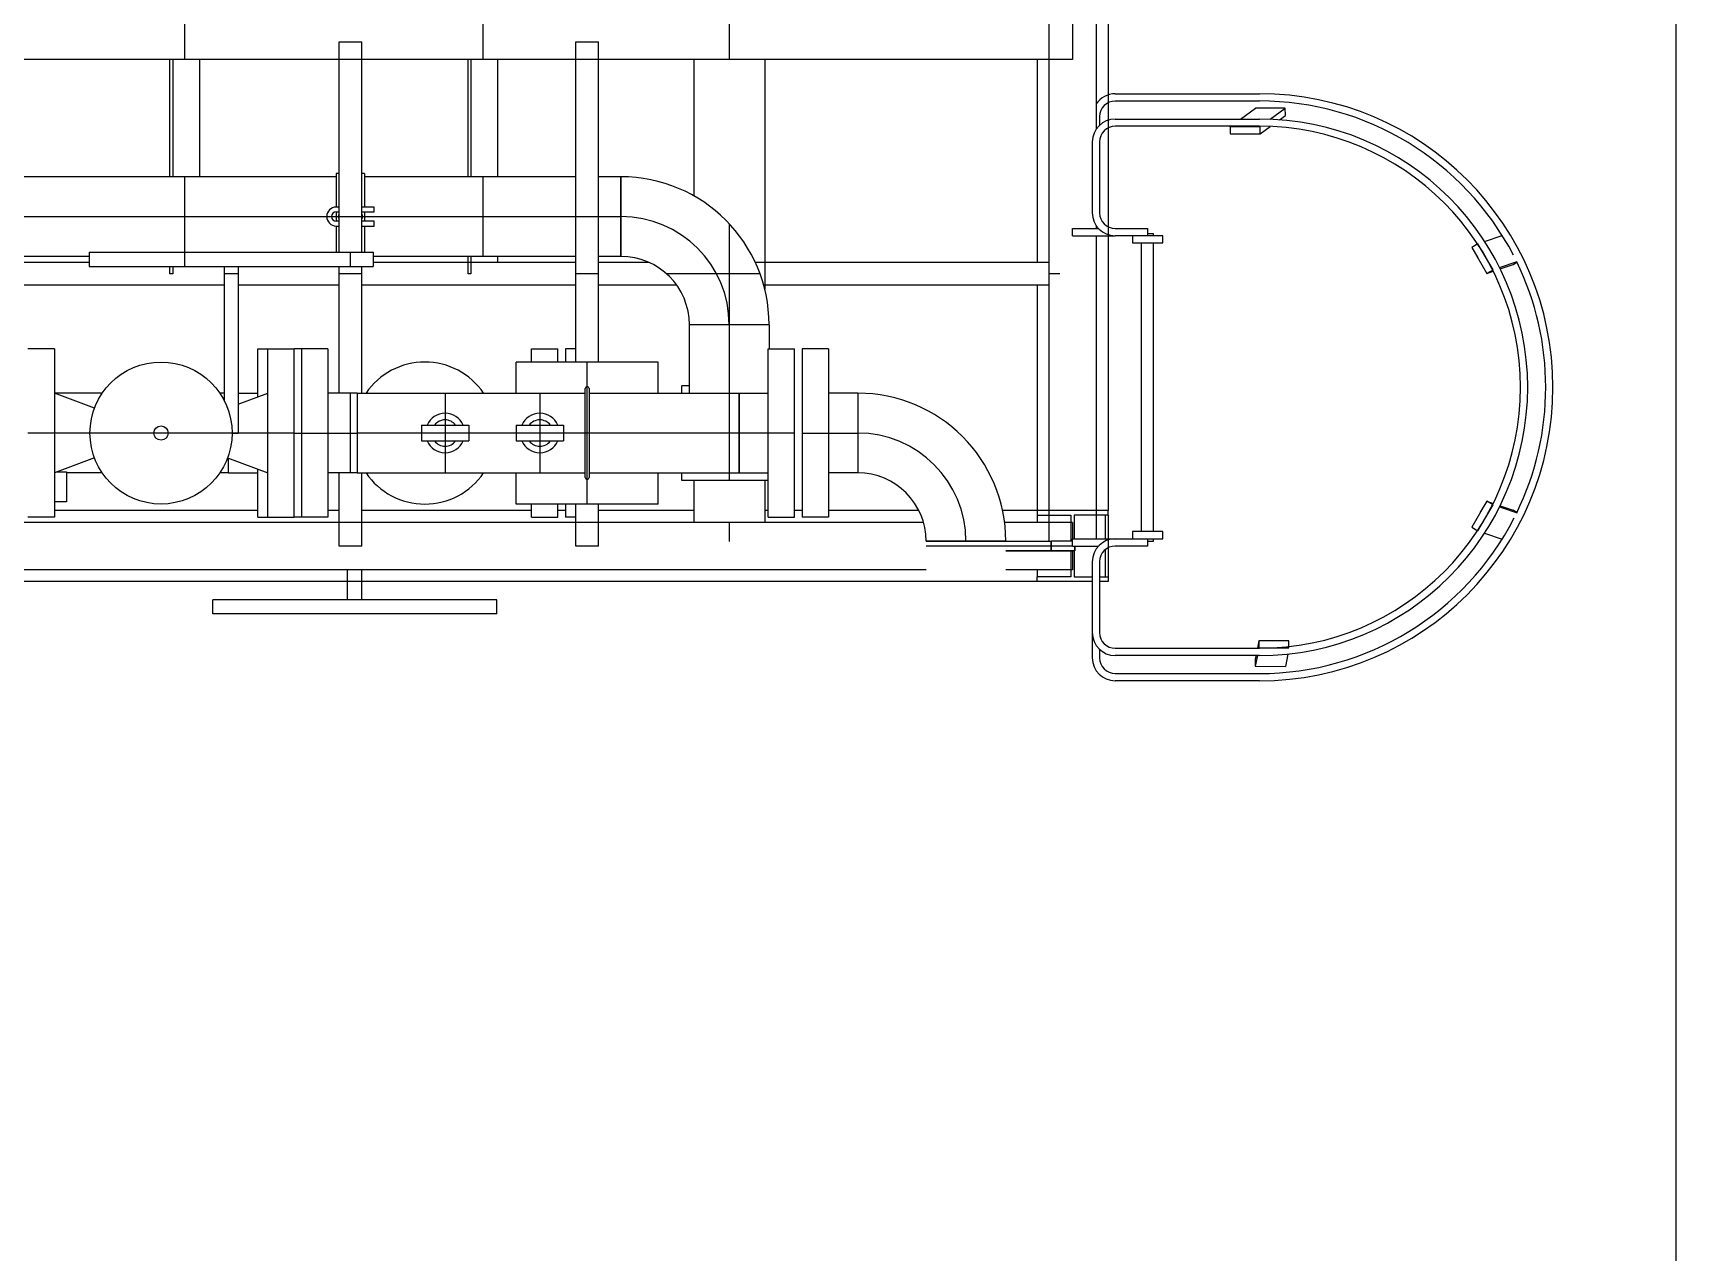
# Model space of a CAD drawing. Header units: inches. Extents: x 517790 to 538444, y 301815 to 302461.
# Drawn here: x 517891.263 to 517894.849, y 302334.482 to 302337.143 of the extents above; entities that cross this region are included whole.
import ezdxf

# ---------------------------------------------------------------- set-up
doc = ezdxf.new("R2010")
doc.units = ezdxf.units.IN
doc.header["$MEASUREMENT"] = 0
doc.linetypes.add('BLAST PROOF PARTITION-EMBED 1_DWG$0$DIVIDE2', pattern=[0.625, 0.25, -0.125, 0, -0.125, 0, -0.125])
doc.layers.add('硅胶总平面底图 工艺装置区', color=253, linetype='Continuous')
doc.layers.add('硅胶总平面底图0804', color=253, linetype='Continuous')

msp = doc.modelspace()

# ---------------------------------------------------------------- linework, layer by layer
at = {"layer": '硅胶总平面底图 工艺装置区', "linetype": 'BLAST PROOF PARTITION-EMBED 1_DWG$0$DIVIDE2', "lineweight": -3, "ltscale": 400}
msp.add_line((517894.8488, 302284.8998), (517894.8488, 302347.9323), dxfattribs=at)
at = {"layer": '硅胶总平面底图 工艺装置区', "color": 253, "linetype": 'Continuous', "lineweight": -3}
for p, q in [((517893.4799, 302338.9603), (517893.4799, 302336.0336)), ((517893.5832, 302338.9683), (517893.5832, 302336.9328)), ((517893.6091, 302338.8908), (517893.6091, 302337.0076)), ((517891.5943, 302337.085), (517891.5943, 302337.1625)), ((517892.2451, 302337.085), (517892.2451, 302337.1625)), ((517892.7824, 302337.1625), (517892.7824, 302337.085)), ((517893.5316, 302337.1625), (517893.5316, 302337.085)), ((517891.931, 302336.6646), (517891.931, 302337.1238)), ((517891.931, 302337.1238), (517891.9806, 302337.1238)), ((517891.9806, 302336.6646), (517891.9806, 302337.1238)), ((517892.4476, 302337.1238), (517892.4972, 302337.1238)), ((517892.4476, 302336.4249), (517892.4476, 302337.1238)), ((517892.4972, 302336.4249), (517892.4972, 302337.1238)), ((517893.5316, 302337.085), (517888.2616, 302337.085)), ((517891.5618, 302336.8293), (517891.5618, 302337.085)), ((517891.568, 302337.085), (517891.568, 302336.8293)), ((517891.6269, 302336.8293), (517891.6269, 302337.085)), ((517892.2125, 302336.8293), (517892.2125, 302337.085)), ((517892.2187, 302337.085), (517892.2187, 302336.8293)), ((517892.2776, 302336.8293), (517892.2776, 302337.085)), ((517892.7049, 302337.085), (517892.7049, 302336.7876)), ((517892.8599, 302337.085), (517892.8599, 302336.5837)), ((517893.4541, 302337.085), (517893.4541, 302336.6423)), ((517893.6091, 302337.0076), (517893.6091, 302336.9906)), ((517893.6247, 302337.0102), (517893.9397, 302337.0102)), ((517893.6091, 302336.9906), (517893.6091, 302336.9525)), ((517893.9397, 302336.9944), (517893.6247, 302336.9944)), ((517893.8983, 302336.955), (517893.9306, 302336.9787)), ((517893.996, 302336.9787), (517893.9306, 302336.9787)), ((517893.963, 302336.9546), (517893.996, 302336.9787)), ((517893.9961, 302336.9629), (517893.996, 302336.9787)), ((517893.5906, 302336.9603), (517893.5906, 302336.9415)), ((517893.6091, 302336.9525), (517893.6091, 302336.9355)), ((517893.6091, 302336.9355), (517893.6091, 302336.72)), ((517893.6247, 302336.955), (517893.9397, 302336.955)), ((517893.9397, 302336.9393), (517893.6247, 302336.9393)), ((517893.941, 302336.9384), (517893.8754, 302336.9384)), ((517893.8754, 302336.9384), (517893.8754, 302336.9227)), ((517893.8755, 302336.9384), (517893.8767, 302336.9393)), ((517893.9409, 302336.9384), (517893.9421, 302336.9393)), ((517893.941, 302336.9227), (517893.9631, 302336.9388)), ((517893.941, 302336.9227), (517893.941, 302336.9384)), ((517893.9831, 302336.9534), (517893.9961, 302336.9629)), ((517893.5749, 302336.7503), (517893.5749, 302336.9052)), ((517893.5906, 302336.9052), (517893.5906, 302336.7503)), ((517893.8754, 302336.9227), (517893.941, 302336.9227)), ((517891.9248, 302336.8293), (517890.9741, 302336.8293)), ((517891.5943, 302336.6336), (517891.5943, 302336.8293)), ((517891.9248, 302336.8364), (517891.9248, 302336.763)), ((517891.931, 302336.8364), (517891.9248, 302336.8364)), ((517891.9868, 302336.8364), (517891.9806, 302336.8364)), ((517891.9868, 302336.8364), (517891.9868, 302336.763)), ((517892.4476, 302336.8293), (517891.9868, 302336.8293)), ((517892.2451, 302336.6554), (517892.2451, 302336.8293)), ((517892.5462, 302336.8293), (517892.4972, 302336.8293)), ((517892.5462, 302336.8293), (517892.5462, 302336.6554)), ((517892.5462, 302336.7423), (517892.5462, 302336.8293)), ((517891.931, 302336.763), (517891.9248, 302336.763)), ((517891.9248, 302336.7527), (517891.931, 302336.7527)), ((517891.9248, 302336.7527), (517891.9248, 302336.732)), ((517892.0074, 302336.763), (517891.9806, 302336.763)), ((517891.9806, 302336.7527), (517892.0074, 302336.7527)), ((517891.9868, 302336.7527), (517891.9868, 302336.732)), ((517892.0074, 302336.7527), (517892.0074, 302336.763)), ((517890.9741, 302336.7423), (517891.9041, 302336.7423)), ((517891.9041, 302336.7423), (517891.9144, 302336.7423)), ((517891.9144, 302336.7423), (517891.9248, 302336.7423)), ((517891.9248, 302336.7423), (517891.9868, 302336.7423)), ((517891.931, 302336.732), (517891.9248, 302336.732)), ((517891.9248, 302336.7217), (517891.931, 302336.7217)), ((517891.9248, 302336.7217), (517891.9248, 302336.6646)), ((517892.0074, 302336.732), (517891.9806, 302336.732)), ((517891.9806, 302336.7217), (517892.0074, 302336.7217)), ((517891.9868, 302336.7423), (517892.4476, 302336.7423)), ((517891.9868, 302336.7217), (517891.9868, 302336.6646)), ((517892.0074, 302336.7217), (517892.0074, 302336.732)), ((517892.4476, 302336.7423), (517892.4972, 302336.7423)), ((517892.4972, 302336.7423), (517892.5462, 302336.7423)), ((517892.5462, 302336.7423), (517892.5462, 302336.7423)), ((517892.5462, 302336.7423), (517892.5462, 302336.7423)), ((517892.5462, 302336.6554), (517892.5462, 302336.7423)), ((517892.7824, 302336.7266), (517892.7824, 302336.5061)), ((517893.5316, 302336.7162), (517893.5884, 302336.7162)), ((517893.5316, 302336.7005), (517893.5316, 302336.7162)), ((517893.5832, 302336.7227), (517893.5832, 302336.7162)), ((517893.6091, 302336.72), (517893.6091, 302336.7005)), ((517893.6247, 302336.7162), (517893.6956, 302336.7162)), ((517893.6956, 302336.7162), (517893.6956, 302336.7005)), ((517893.5316, 302336.7005), (517893.6247, 302336.7005)), ((517893.5832, 302336.7005), (517893.5832, 302336.039)), ((517893.6091, 302336.7005), (517893.6091, 302336.1008)), ((517893.6628, 302336.7005), (517893.6247, 302336.7005)), ((517893.6628, 302336.7005), (517893.6628, 302336.6847)), ((517893.7284, 302336.7005), (517893.6628, 302336.7005)), ((517893.6628, 302336.6847), (517893.7284, 302336.6847)), ((517893.6825, 302336.0548), (517893.6825, 302336.6847)), ((517893.6956, 302336.7057), (517893.7087, 302336.7057)), ((517893.7087, 302336.7005), (517893.7087, 302336.7057)), ((517893.7087, 302336.0548), (517893.7087, 302336.6847)), ((517893.7284, 302336.6847), (517893.7284, 302336.7005)), ((517891.3854, 302336.6554), (517890.9741, 302336.6554)), ((517891.3854, 302336.6423), (517891.2038, 302336.6423)), ((517891.3854, 302336.6646), (517891.6954, 302336.6646)), ((517891.3854, 302336.6646), (517891.3854, 302336.6336)), ((517891.6954, 302336.6646), (517892.0054, 302336.6646)), ((517891.9558, 302336.6336), (517891.9558, 302336.6646)), ((517892.0054, 302336.6646), (517892.0054, 302336.6336)), ((517892.4476, 302336.6554), (517892.0054, 302336.6554)), ((517892.4476, 302336.6423), (517892.0054, 302336.6423)), ((517892.2125, 302336.6175), (517892.2125, 302336.6554)), ((517892.2187, 302336.6554), (517892.2187, 302336.6175)), ((517892.2776, 302336.6423), (517892.2776, 302336.6554)), ((517892.5462, 302336.6554), (517892.4972, 302336.6554)), ((517892.6074, 302336.6423), (517892.4972, 302336.6423)), ((517893.4799, 302336.6423), (517892.8393, 302336.6423)), ((517891.3854, 302336.6336), (517891.6954, 302336.6336)), ((517891.5618, 302336.6175), (517891.5618, 302336.6336)), ((517891.568, 302336.6175), (517891.5618, 302336.6175)), ((517891.568, 302336.6336), (517891.568, 302336.6175)), ((517891.6799, 302336.6336), (517891.6799, 302336.3416)), ((517891.7109, 302336.6175), (517891.6799, 302336.6175)), ((517891.6954, 302336.6336), (517892.0054, 302336.6336)), ((517891.7109, 302336.6336), (517891.7109, 302336.2699)), ((517891.931, 302336.3568), (517891.931, 302336.6336)), ((517891.9806, 302336.6175), (517891.931, 302336.6175)), ((517891.9806, 302336.3568), (517891.9806, 302336.6336)), ((517892.2187, 302336.6175), (517892.2125, 302336.6175)), ((517892.4972, 302336.6175), (517892.4476, 302336.6175)), ((517892.8496, 302336.6175), (517892.6456, 302336.6175)), ((517893.5037, 302336.6175), (517893.4799, 302336.6175)), ((517891.6799, 302336.5927), (517891.2038, 302336.5927)), ((517891.931, 302336.5927), (517891.7109, 302336.5927)), ((517892.4476, 302336.5927), (517891.9806, 302336.5927)), ((517892.6678, 302336.5927), (517892.4972, 302336.5927)), ((517893.4799, 302336.5927), (517892.8576, 302336.5927)), ((517893.4541, 302336.5927), (517893.4541, 302336.1008)), ((517892.8694, 302336.5061), (517892.6955, 302336.5061)), ((517892.8694, 302336.5061), (517892.6955, 302336.5061)), ((517892.6955, 302336.3568), (517892.6955, 302336.5061)), ((517892.7824, 302336.5061), (517892.7824, 302336.5061)), ((517892.7824, 302336.5061), (517892.7824, 302336.5061)), ((517892.7824, 302336.5061), (517892.7824, 302336.5061)), ((517892.7824, 302336.5061), (517892.7824, 302336.5061)), ((517892.7824, 302336.5061), (517892.7824, 302336.3568)), ((517892.8694, 302336.5061), (517892.8694, 302336.4536)), ((517891.3096, 302336.4536), (517891.2521, 302336.4536)), ((517891.3096, 302336.4536), (517891.3096, 302336.2699)), ((517891.7539, 302336.3489), (517891.7539, 302336.4536)), ((517891.7539, 302336.4536), (517891.7753, 302336.4536)), ((517891.7753, 302336.2699), (517891.7753, 302336.4536)), ((517891.7753, 302336.4536), (517891.8327, 302336.4536)), ((517891.8327, 302336.2699), (517891.8327, 302336.4536)), ((517891.8492, 302336.4536), (517891.8327, 302336.4536)), ((517891.8492, 302336.4536), (517891.8492, 302336.2699)), ((517891.9067, 302336.4536), (517891.8492, 302336.4536)), ((517891.9067, 302336.4536), (517891.9067, 302336.2699)), ((517892.351, 302336.4249), (517892.351, 302336.4536)), ((517892.351, 302336.4536), (517892.4084, 302336.4536)), ((517892.4084, 302336.4249), (517892.4084, 302336.4536)), ((517892.4249, 302336.4536), (517892.4249, 302336.4249)), ((517892.4476, 302336.4536), (517892.4249, 302336.4536)), ((517892.8677, 302336.2699), (517892.8677, 302336.4536)), ((517892.8677, 302336.4536), (517892.9251, 302336.4536)), ((517892.9251, 302336.2699), (517892.9251, 302336.4536)), ((517892.9416, 302336.4536), (517892.9416, 302336.2699)), ((517892.999, 302336.4536), (517892.9416, 302336.4536)), ((517892.999, 302336.4536), (517892.999, 302336.2699)), ((517892.6274, 302336.4249), (517892.3174, 302336.4249)), ((517892.3174, 302336.3568), (517892.3174, 302336.4249)), ((517892.4724, 302336.1149), (517892.4724, 302336.4249)), ((517892.6274, 302336.3568), (517892.6274, 302336.4249)), ((517891.3096, 302336.3568), (517891.3096, 302336.2699)), ((517891.3972, 302336.3241), (517891.3096, 302336.3568)), ((517891.4141, 302336.3568), (517891.3096, 302336.3568)), ((517891.6799, 302336.3568), (517891.6708, 302336.3568)), ((517891.7109, 302336.3328), (517891.7753, 302336.3568)), ((517891.7109, 302336.3568), (517891.7539, 302336.3568)), ((517891.7753, 302336.183), (517891.7753, 302336.3568)), ((517891.9705, 302336.3568), (517891.9067, 302336.3568)), ((517891.9558, 302336.183), (517891.9558, 302336.3568)), ((517891.9705, 302336.3568), (517891.9705, 302336.183)), ((517891.9705, 302336.3568), (517892.1624, 302336.3568)), ((517891.9705, 302336.3568), (517891.9705, 302336.2699)), ((517892.1624, 302336.3568), (517892.1624, 302336.183)), ((517892.1624, 302336.3568), (517892.3691, 302336.3568)), ((517892.3691, 302336.3568), (517892.3691, 302336.183)), ((517892.3691, 302336.3568), (517892.4683, 302336.3568)), ((517892.4683, 302336.1728), (517892.4683, 302336.367)), ((517892.4766, 302336.367), (517892.4766, 302336.1728)), ((517892.4766, 302336.3568), (517892.8038, 302336.3568)), ((517892.6791, 302336.3568), (517892.6791, 302336.3732)), ((517892.6955, 302336.3732), (517892.6791, 302336.3732)), ((517892.7824, 302336.3568), (517892.7824, 302336.2699)), ((517892.8038, 302336.2699), (517892.8038, 302336.3568)), ((517892.8038, 302336.3568), (517892.8677, 302336.3568)), ((517892.8038, 302336.3568), (517892.8038, 302336.183)), ((517893.0629, 302336.3568), (517892.999, 302336.3568)), ((517893.0629, 302336.3568), (517893.0629, 302336.183)), ((517893.0629, 302336.3568), (517893.0629, 302336.2699)), ((517892.1108, 302336.2871), (517892.1624, 302336.2871)), ((517892.1108, 302336.2871), (517892.1108, 302336.2527)), ((517892.1624, 302336.2871), (517892.2141, 302336.2871)), ((517892.2141, 302336.2871), (517892.2141, 302336.2527)), ((517892.3174, 302336.2871), (517892.3691, 302336.2871)), ((517892.3174, 302336.2871), (517892.3174, 302336.2527)), ((517892.3691, 302336.2871), (517892.4208, 302336.2871)), ((517892.4208, 302336.2871), (517892.4208, 302336.2527)), ((517891.8327, 302336.2699), (517891.2521, 302336.2699)), ((517891.3096, 302336.2699), (517891.3096, 302336.183)), ((517891.3096, 302336.2699), (517891.3096, 302336.0862)), ((517891.6974, 302336.2699), (517891.7109, 302336.2699)), ((517891.7753, 302336.0862), (517891.7753, 302336.2699)), ((517891.8327, 302336.0862), (517891.8327, 302336.2699)), ((517891.8327, 302336.2699), (517891.8492, 302336.2699)), ((517891.8492, 302336.2699), (517891.9705, 302336.2699)), ((517891.8492, 302336.2699), (517891.8492, 302336.0862)), ((517891.9067, 302336.2699), (517891.9067, 302336.0862)), ((517892.1108, 302336.2699), (517891.9705, 302336.2699)), ((517891.9705, 302336.2699), (517891.9705, 302336.183)), ((517892.1624, 302336.2699), (517892.1108, 302336.2699)), ((517892.1108, 302336.2527), (517892.1624, 302336.2527)), ((517892.2141, 302336.2699), (517892.1624, 302336.2699)), ((517892.1624, 302336.2699), (517892.1624, 302336.2699)), ((517892.1624, 302336.2699), (517892.1624, 302336.2699)), ((517892.1624, 302336.2527), (517892.2141, 302336.2527)), ((517892.3174, 302336.2699), (517892.2141, 302336.2699)), ((517892.3691, 302336.2699), (517892.3174, 302336.2699)), ((517892.3174, 302336.2527), (517892.3691, 302336.2527)), ((517892.3691, 302336.2699), (517892.3691, 302336.2699)), ((517892.3691, 302336.2699), (517892.3691, 302336.2699)), ((517892.4208, 302336.2699), (517892.3691, 302336.2699)), ((517892.3691, 302336.2527), (517892.4208, 302336.2527)), ((517892.4683, 302336.2699), (517892.4208, 302336.2699)), ((517892.4766, 302336.2699), (517892.4683, 302336.2699)), ((517892.8038, 302336.2699), (517892.4766, 302336.2699)), ((517892.7824, 302336.2699), (517892.7824, 302336.1666)), ((517892.9251, 302336.2699), (517892.8038, 302336.2699)), ((517892.8038, 302336.183), (517892.8038, 302336.2699)), ((517892.8677, 302336.0862), (517892.8677, 302336.2699)), ((517892.9251, 302336.0862), (517892.9251, 302336.2699)), ((517892.9416, 302336.2699), (517893.0629, 302336.2699)), ((517892.9416, 302336.2699), (517892.9416, 302336.0862)), ((517892.999, 302336.2699), (517892.999, 302336.0862)), ((517893.0629, 302336.2699), (517893.0629, 302336.2699)), ((517893.0629, 302336.2699), (517893.0629, 302336.2699)), ((517893.0629, 302336.2699), (517893.0629, 302336.183)), ((517891.3972, 302336.2157), (517891.3096, 302336.183)), ((517891.6876, 302336.2157), (517891.7753, 302336.183)), ((517891.69, 302336.183), (517891.69, 302336.2148)), ((517891.69, 302336.183), (517891.69, 302336.2148)), ((517891.3096, 302336.185), (517891.3096, 302336.185)), ((517891.3151, 302336.185), (517891.3358, 302336.185)), ((517891.3358, 302336.185), (517891.3358, 302336.1199)), ((517891.4141, 302336.183), (517891.3358, 302336.183)), ((517891.69, 302336.183), (517891.6708, 302336.183)), ((517891.69, 302336.183), (517891.7539, 302336.183)), ((517891.7539, 302336.0862), (517891.7539, 302336.191)), ((517891.9705, 302336.183), (517891.9067, 302336.183)), ((517891.931, 302336.0233), (517891.931, 302336.183)), ((517891.9705, 302336.183), (517892.1624, 302336.183)), ((517891.9806, 302336.0233), (517891.9806, 302336.183)), ((517891.9807, 302336.075), (517891.9807, 302336.183)), ((517892.1624, 302336.183), (517892.3691, 302336.183)), ((517892.3174, 302336.1149), (517892.3174, 302336.183)), ((517892.3691, 302336.183), (517892.4683, 302336.183)), ((517892.4766, 302336.183), (517892.8038, 302336.183)), ((517892.6274, 302336.1149), (517892.6274, 302336.183)), ((517892.6791, 302336.1666), (517892.6791, 302336.183)), ((517892.8038, 302336.183), (517892.8677, 302336.183)), ((517893.0629, 302336.183), (517892.999, 302336.183)), ((517892.8677, 302336.1666), (517892.6791, 302336.1666)), ((517892.7049, 302336.1666), (517892.7049, 302336.075)), ((517892.8599, 302336.1666), (517892.8599, 302336.075)), ((517891.3358, 302336.1199), (517891.3096, 302336.1199)), ((517892.6274, 302336.1149), (517892.3174, 302336.1149)), ((517892.351, 302336.0862), (517892.351, 302336.1149)), ((517892.4084, 302336.0862), (517892.4084, 302336.1149)), ((517892.4249, 302336.1149), (517892.4249, 302336.0862)), ((517892.4476, 302336.0233), (517892.4476, 302336.1149)), ((517892.4972, 302336.0233), (517892.4972, 302336.1149)), ((517893.2063, 302336.075), (517889.9244, 302336.075)), ((517891.3096, 302336.0862), (517891.2521, 302336.0862)), ((517891.7539, 302336.1008), (517891.3096, 302336.1008)), ((517891.7539, 302336.0862), (517891.7753, 302336.0862)), ((517891.7753, 302336.0862), (517891.8327, 302336.0862)), ((517891.8492, 302336.0862), (517891.8327, 302336.0862)), ((517891.9067, 302336.0862), (517891.8492, 302336.0862)), ((517891.931, 302336.1008), (517891.9067, 302336.1008)), ((517892.351, 302336.1008), (517891.9807, 302336.1008)), ((517892.351, 302336.0862), (517892.4084, 302336.0862)), ((517892.4249, 302336.1008), (517892.4084, 302336.1008)), ((517892.4476, 302336.0862), (517892.4249, 302336.0862)), ((517892.7049, 302336.1008), (517892.4972, 302336.1008)), ((517892.7824, 302336.075), (517892.7824, 302336.0331)), ((517892.8677, 302336.1008), (517892.8599, 302336.1008)), ((517892.8677, 302336.0862), (517892.9251, 302336.0862)), ((517892.9416, 302336.1008), (517892.9251, 302336.1008)), ((517892.999, 302336.0862), (517892.9416, 302336.0862)), ((517893.1962, 302336.1008), (517892.999, 302336.1008)), ((517893.4541, 302336.1008), (517893.379, 302336.1008)), ((517893.5316, 302336.075), (517893.3834, 302336.075)), ((517893.6091, 302336.1008), (517893.4541, 302336.1008)), ((517893.4541, 302336.1008), (517893.4541, 302336.0905)), ((517893.4541, 302336.0905), (517893.4541, 302336.075)), ((517893.4541, 302336.0905), (517893.528, 302336.0905)), ((517893.528, 302336.0905), (517893.528, 302336.0336)), ((517893.5316, 302336.075), (517893.5316, 302336.039)), ((517893.6091, 302336.0905), (517893.5352, 302336.0905)), ((517893.5352, 302336.0905), (517893.5352, 302336.039)), ((517893.6031, 302336.0905), (517893.6031, 302336.039)), ((517893.6091, 302336.0905), (517893.6091, 302336.1008)), ((517893.6091, 302336.0905), (517893.6091, 302336.039)), ((517893.386, 302336.0337), (517893.2121, 302336.0337)), ((517893.2121, 302336.0337), (517893.386, 302336.0337)), ((517893.2991, 302336.0337), (517893.2991, 302336.0337)), ((517893.2991, 302336.0337), (517893.2991, 302336.0337)), ((517893.386, 302336.0336), (517893.4851, 302336.0336)), ((517893.386, 302336.0336), (517893.4851, 302336.0336)), ((517893.4851, 302336.0336), (517893.4851, 302336.013)), ((517893.4851, 302336.013), (517893.4851, 302336.0336)), ((517893.5316, 302336.0336), (517893.4851, 302336.0336)), ((517893.5316, 302336.0336), (517893.4851, 302336.0336)), ((517893.4851, 302336.0336), (517893.4851, 302336.013)), ((517893.5316, 302336.039), (517893.6247, 302336.039)), ((517893.5316, 302336.0233), (517893.5316, 302336.039)), ((517893.6091, 302336.039), (517893.6091, 302336.0195)), ((517893.6247, 302336.039), (517893.6628, 302336.039)), ((517893.7284, 302336.0548), (517893.6628, 302336.0548)), ((517893.6628, 302336.0548), (517893.6628, 302336.039)), ((517893.6628, 302336.039), (517893.7284, 302336.039)), ((517893.6956, 302336.039), (517893.6956, 302336.0233)), ((517893.6956, 302336.0338), (517893.7087, 302336.0338)), ((517893.7087, 302336.0338), (517893.7087, 302336.039)), ((517893.7284, 302336.039), (517893.7284, 302336.0548)), ((517891.9806, 302336.0233), (517891.931, 302336.0233)), ((517892.4972, 302336.0233), (517892.4476, 302336.0233)), ((517893.5316, 302336.0233), (517893.2121, 302336.0233)), ((517893.4851, 302336.013), (517893.386, 302336.013)), ((517893.386, 302336.013), (517893.4851, 302336.013)), ((517893.4851, 302336.013), (517893.5367, 302336.013)), ((517893.5367, 302336.013), (517893.4851, 302336.013)), ((517893.528, 302336.013), (517893.528, 302335.9561)), ((517893.5316, 302336.0233), (517893.5884, 302336.0233)), ((517893.5316, 302336.013), (517893.5316, 302335.9716)), ((517893.5352, 302336.013), (517893.5352, 302335.9561)), ((517893.5367, 302336.013), (517893.5367, 302336.0233)), ((517893.5367, 302336.0233), (517893.5367, 302336.013)), ((517893.6031, 302336.0156), (517893.6031, 302335.9561)), ((517893.6091, 302336.0195), (517893.6091, 302335.9561)), ((517893.6956, 302336.0233), (517893.6247, 302336.0233)), ((517893.2121, 302335.9716), (517889.9244, 302335.9716)), ((517891.9497, 302335.9062), (517891.9497, 302335.9716)), ((517891.9807, 302335.9062), (517891.9807, 302335.9716)), ((517893.5316, 302335.9716), (517893.386, 302335.9716)), ((517893.4541, 302335.9716), (517893.4541, 302335.9561)), ((517893.5749, 302335.8343), (517893.5749, 302335.9892)), ((517893.5906, 302335.9892), (517893.5906, 302335.8343)), ((517891.9497, 302335.9458), (517891.1603, 302335.9458)), ((517891.9807, 302335.9458), (517891.9497, 302335.9458)), ((517893.2121, 302335.9458), (517891.9807, 302335.9458)), ((517893.386, 302335.9458), (517893.2121, 302335.9458)), ((517893.4541, 302335.9458), (517893.386, 302335.9458)), ((517893.528, 302335.9561), (517893.4541, 302335.9561)), ((517893.4541, 302335.9458), (517893.4541, 302335.9561)), ((517893.5749, 302335.9458), (517893.4541, 302335.9458)), ((517893.5352, 302335.9561), (517893.5749, 302335.9561)), ((517893.5906, 302335.9561), (517893.6091, 302335.9561)), ((517893.6091, 302335.9458), (517893.5906, 302335.9458)), ((517893.6091, 302335.9561), (517893.6091, 302335.9458)), ((517891.9652, 302335.9062), (517891.6552, 302335.9062)), ((517891.6552, 302335.8752), (517891.6552, 302335.9062)), ((517892.2752, 302335.9062), (517891.9652, 302335.9062)), ((517892.2752, 302335.8752), (517892.2752, 302335.9062)), ((517891.9652, 302335.8752), (517891.6552, 302335.8752)), ((517892.2752, 302335.8752), (517891.9652, 302335.8752)), ((517893.5749, 302335.7792), (517893.5749, 302335.8343)), ((517893.9384, 302335.8168), (517893.9351, 302335.8002)), ((517893.9384, 302335.8168), (517893.9384, 302335.8011)), ((517894.004, 302335.8168), (517893.9384, 302335.8168)), ((517893.951, 302335.8168), (517893.9384, 302335.8168)), ((517893.9384, 302335.8168), (517893.9384, 302335.8168)), ((517894.004, 302335.8011), (517894.004, 302335.8168)), ((517893.5906, 302335.798), (517893.5906, 302335.7792)), ((517893.6247, 302335.8002), (517893.9397, 302335.8002)), ((517893.9397, 302335.7845), (517893.6247, 302335.7845)), ((517893.9321, 302335.7845), (517893.9305, 302335.7766)), ((517893.9351, 302335.7845), (517893.9305, 302335.7609)), ((517893.9384, 302335.8011), (517893.9382, 302335.8002)), ((517893.9384, 302335.8011), (517894.004, 302335.8011)), ((517894.0014, 302335.7877), (517893.9961, 302335.7608)), ((517893.6247, 302335.7451), (517893.9397, 302335.7451)), ((517893.9305, 302335.7766), (517893.9305, 302335.7609)), ((517893.9305, 302335.7609), (517893.9961, 302335.7608)), ((517893.9397, 302335.7293), (517893.6247, 302335.7293))]:
    msp.add_line(p, q, dxfattribs=at)
at = {"layer": '硅胶总平面底图 工艺装置区', "color": 9, "linetype": 'Continuous', "lineweight": -3}
for p, q in [((517894.4165, 302336.6829), (517894.4029, 302336.6751)), ((517894.4157, 302336.6825), (517894.4104, 302336.6794)), ((517894.4494, 302336.6261), (517894.4165, 302336.6829)), ((517894.431, 302336.6879), (517894.4693, 302336.701)), ((517894.4029, 302336.675), (517894.4028, 302336.675)), ((517894.4028, 302336.675), (517894.4159, 302336.6526)), ((517894.4029, 302336.6751), (517894.4357, 302336.6182)), ((517894.4635, 302336.631), (517894.502, 302336.6441)), ((517894.4936, 302336.638), (517894.5016, 302336.6427)), ((517894.4357, 302336.6182), (517894.4494, 302336.6261)), ((517894.4358, 302336.6183), (517894.4359, 302336.6183)), ((517894.4359, 302336.6183), (517894.4498, 302336.623)), ((517894.4359, 302336.6183), (517894.4418, 302336.6218)), ((517894.4649, 302336.6282), (517894.4936, 302336.638)), ((517894.4357, 302336.1213), (517894.4029, 302336.0644)), ((517894.4165, 302336.0566), (517894.4494, 302336.1134)), ((517894.4356, 302336.1213), (517894.4216, 302336.0969)), ((517894.4357, 302336.1212), (517894.4356, 302336.1213)), ((517894.4356, 302336.1213), (517894.4357, 302336.1213)), ((517894.4494, 302336.1134), (517894.4357, 302336.1213)), ((517894.4357, 302336.1212), (517894.4498, 302336.1164)), ((517894.4485, 302336.1139), (517894.4433, 302336.1169)), ((517894.4635, 302336.1086), (517894.5018, 302336.0956)), ((517894.4649, 302336.1113), (517894.4933, 302336.1016)), ((517894.5016, 302336.0969), (517894.4933, 302336.1016)), ((517894.4029, 302336.0644), (517894.4165, 302336.0566)), ((517894.4031, 302336.0643), (517894.409, 302336.0609)), ((517894.4031, 302336.0643), (517894.4031, 302336.0643)), ((517894.431, 302336.0516), (517894.4693, 302336.0386))]:
    msp.add_line(p, q, dxfattribs=at)
at = {"layer": '硅胶总平面底图 工艺装置区', "color": 253, "linetype": 'Continuous', "lineweight": -3}
for radius in [0.155, 0.0155]:
    msp.add_circle((517891.5424, 302336.2699), radius, dxfattribs=at)
for centre, radius, start, end in [((517893.6247, 302336.9603), 0.0499, 90, 146.3426), ((517893.9397, 302336.3698), 0.6404, 270, 90), ((517893.6247, 302336.9603), 0.0341, 90, 180), ((517893.9397, 302336.3698), 0.6247, 27.4959, 90), ((517893.6247, 302336.9052), 0.0499, 90, 180), ((517893.6247, 302336.9052), 0.0341, 90, 180), ((517893.9397, 302336.3698), 0.5853, 270, 90), ((517893.9397, 302336.3698), 0.5695, 270, 90), ((517892.5462, 302336.5061), 0.3232, 0, 90), ((517891.9248, 302336.7423), 0.0207, 90, 270), ((517891.9248, 302336.7423), 0.0103, 90, 270), ((517893.6247, 302336.7503), 0.0499, 180, 270), ((517893.6247, 302336.7503), 0.0341, 180, 270), ((517891.9372, 302336.7423), 0.00827, 138.5904, 180), ((517891.9372, 302336.7423), 0.00827, 180, 221.4096), ((517891.9744, 302336.7423), 0.00827, 0, 41.4096), ((517891.9744, 302336.7423), 0.00827, 318.5904, 0), ((517892.5462, 302336.5061), 0.2362, 0, 90), ((517892.5462, 302336.5061), 0.1493, 0, 90), ((517892.1181, 302336.2699), 0.155, 34.1192, 145.8808), ((517892.4724, 302336.367), 0.00413, 0, 180), ((517893.0629, 302336.0337), 0.3232, 0, 90), ((517892.1624, 302336.2699), 0.0431, 23.5216, 156.4784), ((517892.1624, 302336.2699), 0.0287, 36.7726, 143.2274), ((517892.3691, 302336.2699), 0.0431, 23.5216, 156.4784), ((517892.3691, 302336.2699), 0.0287, 36.7726, 143.2274), ((517892.1624, 302336.2699), 0.0431, 203.5216, 336.4784), ((517892.1624, 302336.2699), 0.0287, 216.7726, 323.2274), ((517892.3691, 302336.2699), 0.0431, 203.5216, 336.4784), ((517892.3691, 302336.2699), 0.0287, 216.7726, 323.2274), ((517893.0629, 302336.0337), 0.2362, 0, 90), ((517892.1181, 302336.2699), 0.155, 214.1192, 270), ((517892.1181, 302336.2699), 0.155, 270, 325.8808), ((517893.0629, 302336.0337), 0.1493, 0, 90), ((517892.4724, 302336.1728), 0.00413, 180, 0), ((517893.9397, 302336.3698), 0.6247, 270, 332.8505), ((517893.6247, 302335.9892), 0.0499, 90, 180), ((517893.6247, 302335.9892), 0.0341, 90, 180), ((517893.6247, 302335.8343), 0.0499, 180, 270), ((517893.6247, 302335.8343), 0.0341, 180, 270), ((517893.6247, 302335.7792), 0.0499, 180, 270), ((517893.6247, 302335.7792), 0.0341, 180, 270)]:
    msp.add_arc(centre, radius, start, end, dxfattribs=at)
at = {"layer": '硅胶总平面底图 工艺装置区', "color": 9, "linetype": 'Continuous', "lineweight": -3}
msp.add_arc((517893.9397, 302336.3698), 0.6247, 334.0018, 26.0044, dxfattribs=at)
at = {"layer": '硅胶总平面底图0804', "color": 253, "linetype": 'Continuous', "lineweight": 20}
for p, q in [((517894.8488, 302347.9323), (517894.8489, 302333.7864)), ((517894.8488, 302284.8998), (517894.8488, 302347.9323))]:
    msp.add_line(p, q, dxfattribs=at)

doc.saveas('drawing.dxf')
